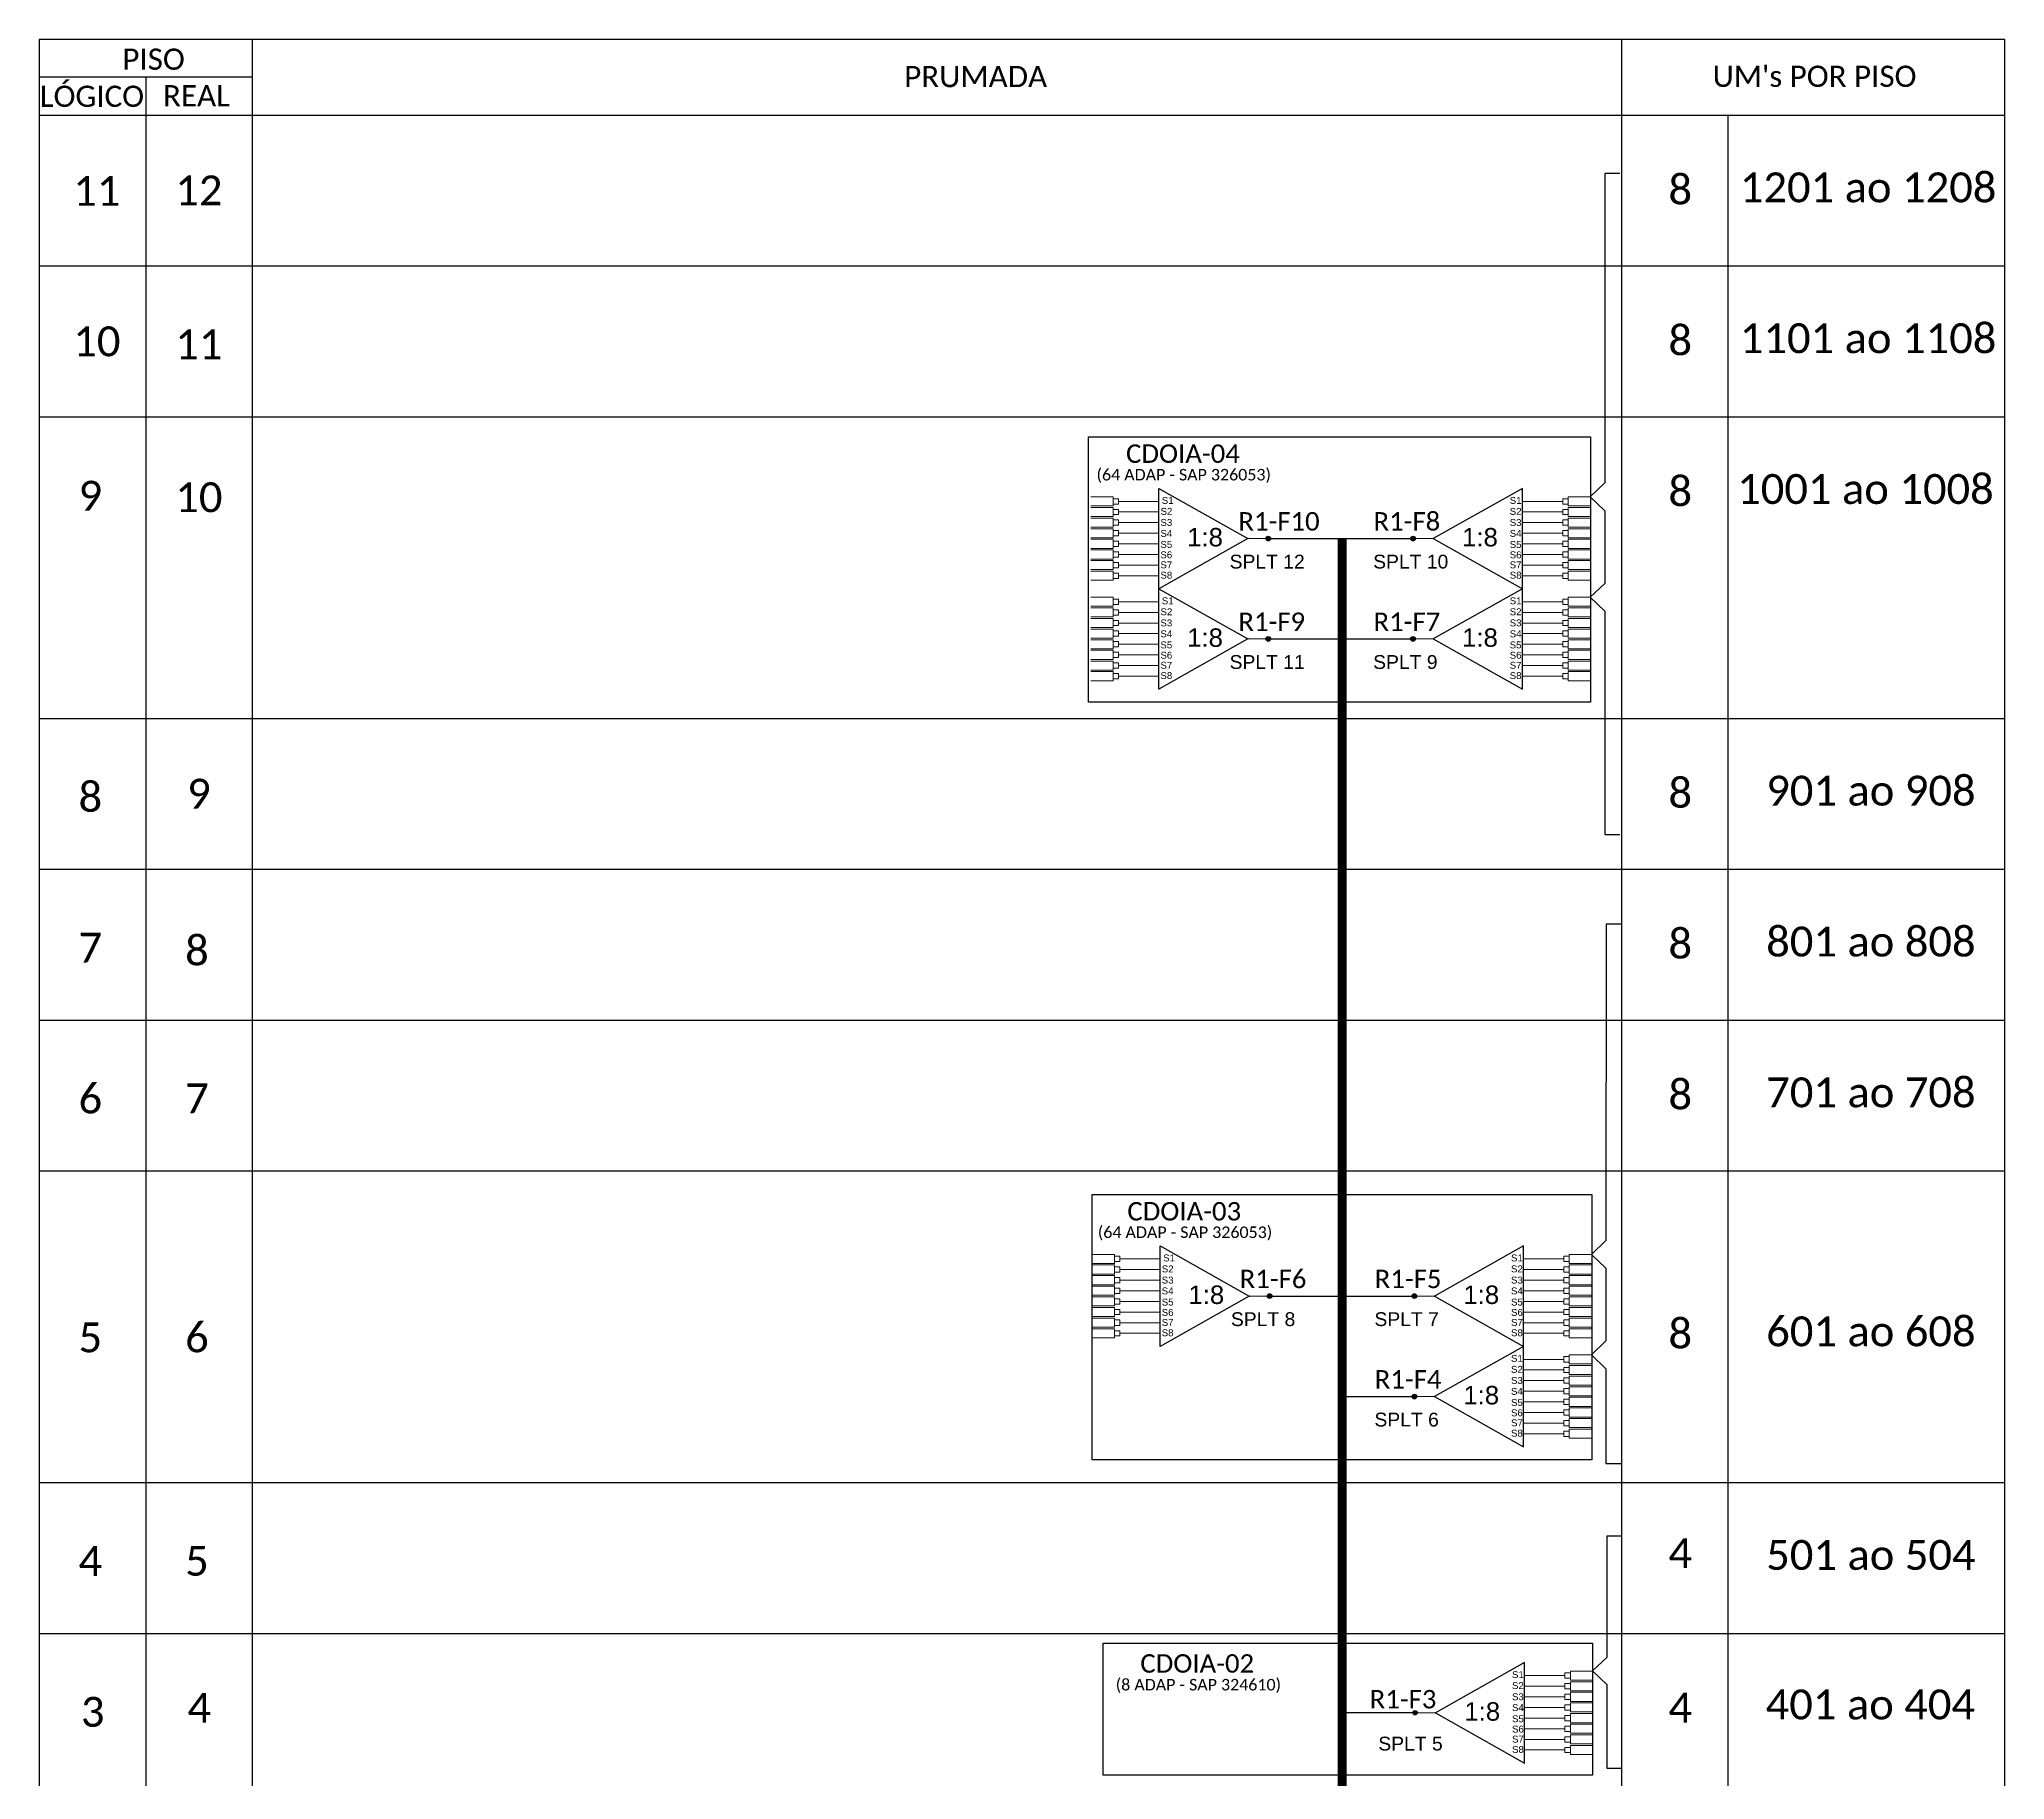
# Model space of a CAD drawing. Header units: metres. Extents: x -1286 to 419, y -500 to 94.
# Drawn here: x 36.5 to 249.8, y -217.2 to -28.3 of the extents above; entities that cross this region are included whole.
import ezdxf
from ezdxf.enums import TextEntityAlignment as Align

# ---------------------------------------------------------------- set-up
doc = ezdxf.new("R2010")
doc.units = ezdxf.units.M
doc.styles.add('ARIAL', font='arial.ttf')
doc.styles.add('WMF-Calibri0', font='calibri.ttf')

# ---------------------------------------------------------------- blocks, each defined once
blk = doc.blocks.new('SPLT_1-8_SC-APC')
at = {"color": 1}
blk.add_lwpolyline([(-7.37, -2.1), (-17.04, -7.55), (-7.37, -13), (-7.37, -2.1)], dxfattribs=at)
at = {"color": 3, "lineweight": 0}
for points in [[(-2.99, -3.51), (-7.37, -3.51)], [(-2.41, -3.02), (-2.41, -4)], [(-2.41, -3.02), (0, -3.02)], [(-2.41, -4), (0, -4)], [(-2.41, -4.17), (-2.41, -5.16)], [(-2.41, -4.17), (0, -4.17)], [(-7.37, -4.66), (-2.99, -4.66)], [(-7.37, -5.82), (-2.99, -5.82)], [(-2.41, -5.16), (0, -5.16)], [(-2.41, -5.32), (-2.41, -6.31)], [(-2.41, -5.32), (0, -5.32)], [(-2.41, -6.31), (0, -6.31)], [(-7.37, -6.97), (-2.99, -6.97)], [(-7.37, -8.12), (-2.99, -8.12)], [(-2.41, -6.48), (-2.41, -7.46)], [(-2.41, -6.48), (0, -6.48)], [(-2.41, -7.46), (0, -7.46)], [(-2.41, -7.63), (-2.41, -8.62)], [(-2.41, -7.63), (0, -7.63)], [(-7.37, -9.28), (-2.99, -9.28)], [(-7.37, -10.43), (-2.99, -10.43)], [(-2.41, -8.62), (0, -8.62)], [(-2.41, -8.78), (-2.41, -9.77)], [(-2.41, -8.78), (0, -8.78)], [(-2.41, -9.77), (0, -9.77)], [(-2.41, -9.94), (-2.41, -10.92)], [(-2.41, -9.94), (0, -9.94)], [(-7.37, -11.58), (-2.99, -11.58)], [(-2.41, -10.92), (0, -10.92)], [(-2.41, -11.09), (-2.41, -12.08)], [(-2.41, -11.09), (0, -11.09)], [(-2.41, -12.08), (0, -12.08)]]:
    blk.add_lwpolyline(points, dxfattribs=at)
for points in [[(-2.99, -3.22), (-2.41, -3.22), (-2.41, -3.8), (-2.99, -3.8)], [(-2.99, -4.38), (-2.41, -4.38), (-2.41, -4.95), (-2.99, -4.95)], [(-2.99, -5.53), (-2.41, -5.53), (-2.41, -6.1), (-2.99, -6.1)], [(-2.99, -6.68), (-2.41, -6.68), (-2.41, -7.26), (-2.99, -7.26)], [(-2.99, -7.84), (-2.41, -7.84), (-2.41, -8.41), (-2.99, -8.41)], [(-2.99, -8.99), (-2.41, -8.99), (-2.41, -9.56), (-2.99, -9.56)], [(-2.99, -10.14), (-2.41, -10.14), (-2.41, -10.72), (-2.99, -10.72)], [(-2.99, -11.3), (-2.41, -11.3), (-2.41, -11.87), (-2.99, -11.87)]]:
    blk.add_lwpolyline(points, close=True, dxfattribs=at)
at = {"color": 1, "lineweight": 0}
blk.add_lwpolyline([(-17.04, -7.55), (-19.26, -7.55)], dxfattribs=at)
at = {"color": 1, "style": 'ARIAL'}
for s, height, p in [('S1', 0.75, (-8.74, -3.78)), ('S2', 0.75, (-8.74, -4.97)), ('1:8', 2, (-13.91, -8.4)), ('S3', 0.75, (-8.74, -6.18)), ('S4', 0.75, (-8.74, -7.36)), ('S5', 0.75, (-8.74, -8.57)), ('S6', 0.75, (-8.74, -9.69)), ('S7', 0.75, (-8.74, -10.78)), ('S8', 0.75, (-8.74, -11.9))]:
    blk.add_text(s, height=height, dxfattribs=at).set_placement(p)
blk = doc.blocks.new('SPLITTER_')
blk.add_point((0, 0))
at = {"style": 'ARIAL', "flags": 4}
blk.add_attdef('SPLT', (0, -3.26), '', height=1.5, dxfattribs=at)
blk = doc.blocks.new('SPLT_1-8_SC-APC_ESQ')
at = {"color": 1}
blk.add_lwpolyline([(7.37, -2.1), (17.04, -7.55), (7.37, -13), (7.37, -2.1)], dxfattribs=at)
at = {"color": 3, "lineweight": 0}
for points in [[(2.41, -3.02), (0, -3.02)], [(2.41, -4), (0, -4)], [(2.41, -4.17), (0, -4.17)], [(2.41, -3.02), (2.41, -4)], [(2.41, -4.17), (2.41, -5.16)], [(2.99, -3.51), (7.37, -3.51)], [(2.41, -5.16), (0, -5.16)], [(2.41, -5.32), (0, -5.32)], [(2.41, -6.31), (0, -6.31)], [(2.41, -5.32), (2.41, -6.31)], [(7.37, -4.66), (2.99, -4.66)], [(7.37, -5.82), (2.99, -5.82)], [(2.41, -6.48), (0, -6.48)], [(2.41, -7.46), (0, -7.46)], [(2.41, -7.63), (0, -7.63)], [(2.41, -6.48), (2.41, -7.46)], [(2.41, -7.63), (2.41, -8.62)], [(7.37, -6.97), (2.99, -6.97)], [(7.37, -8.12), (2.99, -8.12)], [(2.41, -8.62), (0, -8.62)], [(2.41, -8.78), (0, -8.78)], [(2.41, -9.77), (0, -9.77)], [(2.41, -9.94), (0, -9.94)], [(2.41, -8.78), (2.41, -9.77)], [(2.41, -9.94), (2.41, -10.92)], [(7.37, -9.28), (2.99, -9.28)], [(7.37, -10.43), (2.99, -10.43)], [(2.41, -10.92), (0, -10.92)], [(2.41, -11.09), (0, -11.09)], [(2.41, -12.08), (0, -12.08)], [(2.41, -11.09), (2.41, -12.08)], [(7.37, -11.58), (2.99, -11.58)]]:
    blk.add_lwpolyline(points, dxfattribs=at)
for points in [[(2.99, -3.22), (2.41, -3.22), (2.41, -3.8), (2.99, -3.8)], [(2.99, -4.38), (2.41, -4.38), (2.41, -4.95), (2.99, -4.95)], [(2.99, -5.53), (2.41, -5.53), (2.41, -6.1), (2.99, -6.1)], [(2.99, -6.68), (2.41, -6.68), (2.41, -7.26), (2.99, -7.26)], [(2.99, -7.84), (2.41, -7.84), (2.41, -8.41), (2.99, -8.41)], [(2.99, -8.99), (2.41, -8.99), (2.41, -9.56), (2.99, -9.56)], [(2.99, -10.14), (2.41, -10.14), (2.41, -10.72), (2.99, -10.72)], [(2.99, -11.3), (2.41, -11.3), (2.41, -11.87), (2.99, -11.87)]]:
    blk.add_lwpolyline(points, close=True, dxfattribs=at)
at = {"color": 1, "lineweight": 0}
blk.add_lwpolyline([(17.04, -7.55), (19.26, -7.55)], dxfattribs=at)
at = {"color": 1, "style": 'ARIAL'}
for s, height, p in [('S2', 0.75, (7.56, -4.97)), ('S1', 0.75, (7.7, -3.78)), ('S3', 0.75, (7.55, -6.18)), ('1:8', 2, (10.45, -8.4)), ('S5', 0.75, (7.55, -8.57)), ('S4', 0.75, (7.55, -7.36)), ('S6', 0.75, (7.55, -9.69)), ('S7', 0.75, (7.55, -10.78)), ('S8', 0.75, (7.55, -11.9))]:
    blk.add_text(s, height=height, dxfattribs=at).set_placement(p)
blk = doc.blocks.new('SPLITTER FUTURO')
blk.add_point((0, 0))
at = {"style": 'ARIAL', "text_generation_flag": 6, "flags": 4}
for tag, p, height in [('SPLT', (-6.22, -4.1), 1.5), ('INSTAL.', (-6.25, -6.09), 1.25)]:
    blk.add_attdef(tag, p, '', height=height, rotation=180, dxfattribs=at)

msp = doc.modelspace()

# ---------------------------------------------------------------- hatches: boundary and pattern name
h = msp.add_hatch(color=3)
h.dxf.hatch_style = 1
edge = h.paths.add_edge_path()
edge.add_arc((169.92, -82.45), 0.256, 0, 360)
h = msp.add_hatch(color=3)
h.dxf.hatch_style = 1
edge = h.paths.add_edge_path()
edge.add_arc((185.63, -82.45), 0.256, 0, 360)
h = msp.add_hatch(color=3)
h.dxf.hatch_style = 1
edge = h.paths.add_edge_path()
edge.add_arc((169.92, -93.35), 0.256, 0, 360)
h = msp.add_hatch(color=3)
h.dxf.hatch_style = 1
edge = h.paths.add_edge_path()
edge.add_arc((185.63, -93.35), 0.256, 0, 360)
h = msp.add_hatch(color=3)
h.dxf.hatch_style = 1
edge = h.paths.add_edge_path()
edge.add_arc((170.06, -164.68), 0.256, 0, 360)
h = msp.add_hatch(color=3)
h.dxf.hatch_style = 1
edge = h.paths.add_edge_path()
edge.add_arc((185.77, -164.68), 0.256, 0, 360)
h = msp.add_hatch(color=3)
h.dxf.hatch_style = 1
edge = h.paths.add_edge_path()
edge.add_arc((185.77, -175.58), 0.256, 0, 360)
h = msp.add_hatch(color=3)
h.dxf.hatch_style = 1
edge = h.paths.add_edge_path()
edge.add_arc((185.85, -209.9), 0.242, 0, 360)

# ---------------------------------------------------------------- linework, layer by layer
at = {"color": 5}
msp.add_line((185.85, -209.9), (177.53, -209.9), dxfattribs=at)
at = {"color": 0}
for points in [[(249.84, -28.26), (36.53, -28.26)], [(59.67, -32.37), (36.53, -32.37)]]:
    msp.add_lwpolyline(points, dxfattribs=at)
for points in [[(36.53, -28.26), (36.53, -36.48)], [(59.67, -36.48), (59.67, -28.26)], [(208.25, -28.26), (208.25, -36.48)], [(249.84, -36.48), (249.84, -28.26)], [(48.1, -32.37), (48.1, -36.48)], [(36.53, -36.48), (249.84, -36.48)], [(36.53, -36.48), (249.84, -36.48)], [(36.53, -36.48), (36.53, -323.65), (249.84, -323.65), (249.84, -36.48)], [(48.1, -36.48), (48.1, -323.65)], [(59.67, -323.65), (59.67, -36.48)], [(208.25, -36.48), (208.25, -323.65)], [(219.82, -323.65), (219.82, -36.48)], [(36.53, -52.85), (249.84, -52.85)], [(36.53, -69.22), (249.84, -69.22)], [(36.53, -101.97), (249.84, -101.97)], [(36.53, -118.34), (249.84, -118.34)], [(36.53, -134.71), (249.84, -134.71)], [(36.53, -151.08), (249.84, -151.08)], [(36.53, -184.92), (249.84, -184.92)], [(36.53, -201.29), (249.84, -201.29)]]:
    msp.add_lwpolyline(points)
at = {"color": 3}
for points in [[(208.09, -42.84), (206.44, -42.84), (206.43, -76.41), (204.86, -77.92), (206.43, -79.43), (206.43, -87.31), (204.86, -88.82), (206.43, -90.32), (206.43, -114.57), (208.08, -114.57)], [(208.23, -124.31), (206.58, -124.31), (206.57, -158.64), (205, -160.15), (206.57, -161.66), (206.57, -169.54), (205, -171.05), (206.57, -172.56), (206.57, -182.83), (208.22, -182.83)], [(208.34, -215.95), (206.68, -215.95), (206.68, -206.88), (205.11, -205.37), (206.68, -203.87), (206.68, -190.71), (208.33, -190.71)]]:
    msp.add_lwpolyline(points, dxfattribs=at)
at = {"color": 1}
for points in [[(150.4, -71.4), (204.89, -71.4), (204.89, -100.22), (150.4, -100.22)], [(150.8, -153.63), (205.03, -153.63), (205.03, -182.45), (150.8, -182.45)], [(151.99, -202.36), (205.11, -202.36), (205.11, -216.67), (151.99, -216.67)]]:
    msp.add_lwpolyline(points, close=True, dxfattribs=at)
at = {"color": 5, "const_width": 1}
msp.add_lwpolyline([(177.93, -82.45), (177.93, -277.32), (151.43, -277.32), (151.43, -283.06)], dxfattribs=at)
at = {"color": 5}
for points in [[(169.92, -82.45), (185.6, -82.45)], [(169.92, -93.35), (185.6, -93.35)], [(170.06, -164.68), (185.74, -164.68)], [(177.9, -175.58), (185.74, -175.58)]]:
    msp.add_lwpolyline(points, dxfattribs=at)
at = {"color": 3}
for centre, radius in [((169.92, -82.45), 0.256), ((185.63, -82.45), 0.256), ((169.92, -93.35), 0.256), ((185.63, -93.35), 0.256), ((170.06, -164.68), 0.256), ((185.77, -164.68), 0.256), ((185.77, -175.58), 0.256), ((185.85, -209.9), 0.242)]:
    msp.add_circle(centre, radius, dxfattribs=at)

# ---------------------------------------------------------------- block references
for p in [(150.66, -74.9), (150.66, -85.8), (150.8, -157.13)]:
    msp.add_blockref('SPLT_1-8_SC-APC_ESQ', p)
for p in [(204.86, -74.9), (204.86, -85.8), (205, -157.13), (205, -168.03), (205.11, -202.36)]:
    msp.add_blockref('SPLT_1-8_SC-APC', p, dxfattribs=at)
ref = msp.add_blockref('SPLITTER_', (167.69, -82.44))
ref.add_attrib('SPLT', 'SPLT 12', (165.72, -85.7), dxfattribs={"height": 1.5, "style": 'ARIAL'})
ref = msp.add_blockref('SPLITTER_', (187.84, -82.44), dxfattribs=dict(xscale=-1))
ref.add_attrib('SPLT', 'SPLT 10', (181.3, -85.7), dxfattribs={"height": 1.5, "style": 'ARIAL'})
ref = msp.add_blockref('SPLITTER_', (167.69, -93.34))
ref.add_attrib('SPLT', 'SPLT 11', (165.72, -96.6), dxfattribs={"height": 1.5, "style": 'ARIAL'})
ref = msp.add_blockref('SPLITTER_', (187.84, -93.34), dxfattribs=dict(xscale=-1))
ref.add_attrib('SPLT', 'SPLT 9', (181.3, -96.6), dxfattribs={"height": 1.5, "style": 'ARIAL'})
ref = msp.add_blockref('SPLITTER_', (167.83, -164.67))
ref.add_attrib('SPLT', 'SPLT 8', (165.86, -167.93), dxfattribs={"height": 1.5, "style": 'ARIAL'})
ref = msp.add_blockref('SPLITTER_', (187.97, -164.67), dxfattribs=dict(xscale=-1))
ref.add_attrib('SPLT', 'SPLT 7', (181.44, -167.93), dxfattribs={"height": 1.5, "style": 'ARIAL'})
ref = msp.add_blockref('SPLITTER_', (187.97, -175.57), dxfattribs=dict(xscale=-1))
ref.add_attrib('SPLT', 'SPLT 6', (181.44, -178.83), dxfattribs={"height": 1.5, "style": 'ARIAL'})
ref = msp.add_blockref('SPLITTER FUTURO', (188.08, -209.9))
ref.add_attrib('SPLT', 'SPLT 5', (181.86, -214), dxfattribs={"height": 1.5, "rotation": 180, "style": 'ARIAL', "text_generation_flag": 6})

# ---------------------------------------------------------------- texts
at = {"color": 0, "style": 'WMF-Calibri0'}
for s, p in [('     PISO', (41.49, -31.56)), ('PRUMADA', (130.4, -33.45)), ("UM's POR PISO", (218.14, -33.42)), ('  LÓGICO', (34.95, -35.59)), ('    REAL', (46.71, -35.53))]:
    msp.add_text(s, height=2.3, dxfattribs=at).set_placement(p)
at = {"color": 7, "style": 'WMF-Calibri0'}
for s, p in [('1201 ao 1208', (221.1, -45.95)), ('1101 ao 1108', (221.1, -62.32)), ('1001 ao 1008', (220.81, -78.69)), ('901 ao 908', (223.96, -111.43)), ('801 ao 808', (223.96, -127.81)), ('701 ao 708', (223.96, -144.18)), ('601 ao 608', (223.96, -170.12)), ('501 ao 504', (223.96, -194.39)), ('401 ao 404', (223.9, -210.62))]:
    msp.add_text(s, height=3.24, dxfattribs=at).set_placement(p)
for s, p in [('11', (42.78, -44.71)), ('12', (53.85, -44.66)), ('10', (42.78, -61.04)), ('11', (53.85, -61.37)), ('10', (53.85, -77.96)), ('9', (53.85, -110.14))]:
    msp.add_text(s, height=3.24, dxfattribs=at).set_placement(p, align=Align.MIDDLE_CENTER)
at = {"color": 1, "style": 'WMF-Calibri0'}
for s, p in [('CDOIA-04', (154.48, -74.23)), ('CDOIA-03', (154.62, -156.47)), ('CDOIA-02', (156.03, -205.55))]:
    msp.add_text(s, height=2, dxfattribs=at).set_placement(p)
for s, p in [('(64 ADAP - SAP 326053)', (160.74, -76.14)), ('(64 ADAP - SAP 326053)', (160.88, -158.37)), ('(8 ADAP - SAP 324610)', (162.33, -207.48))]:
    msp.add_text(s, height=1.25, dxfattribs=at).set_placement(p, align=Align.CENTER)
at = {"color": 5, "style": 'WMF-Calibri0'}
for s, p in [('R1-F10', (166.67, -81.58)), ('R1-F8', (181.34, -81.58)), ('R1-F9', (166.67, -92.48)), ('R1-F7', (181.34, -92.48)), ('R1-F6', (166.81, -163.81)), ('R1-F5', (181.47, -163.81)), ('R1-F4', (181.47, -174.71)), ('R1-F3', (180.92, -209.43))]:
    msp.add_text(s, height=2, dxfattribs=at).set_placement(p)
at = {"color": 7, "style": 'WMF-Calibri0', "flags": 4}
for tag, p in [('8', (214.63, -44.55)), ('8', (214.63, -60.92)), ('9', (42.07, -77.8)), ('8', (214.63, -77.3)), ('8', (42.07, -110.48)), ('8', (214.63, -110.04)), ('7', (42.07, -126.85)), ('8', (53.64, -127.15)), ('8', (214.63, -126.41)), ('6', (42.07, -143.22)), ('7', (53.64, -143.21)), ('8', (214.63, -142.78)), ('5', (42.07, -169.16)), ('6', (53.64, -169.15)), ('8', (214.63, -168.73)), ('4', (42.07, -193.43)), ('5', (53.64, -193.41)), ('4', (214.63, -192.58)), ('3', (42.32, -209.8)), ('4', (53.89, -209.37)), ('4', (214.63, -209.36))]:
    msp.add_attdef(tag, text='XX', height=3.24, dxfattribs=at).set_placement(p, align=Align.MIDDLE_CENTER)

doc.saveas('drawing.dxf')
